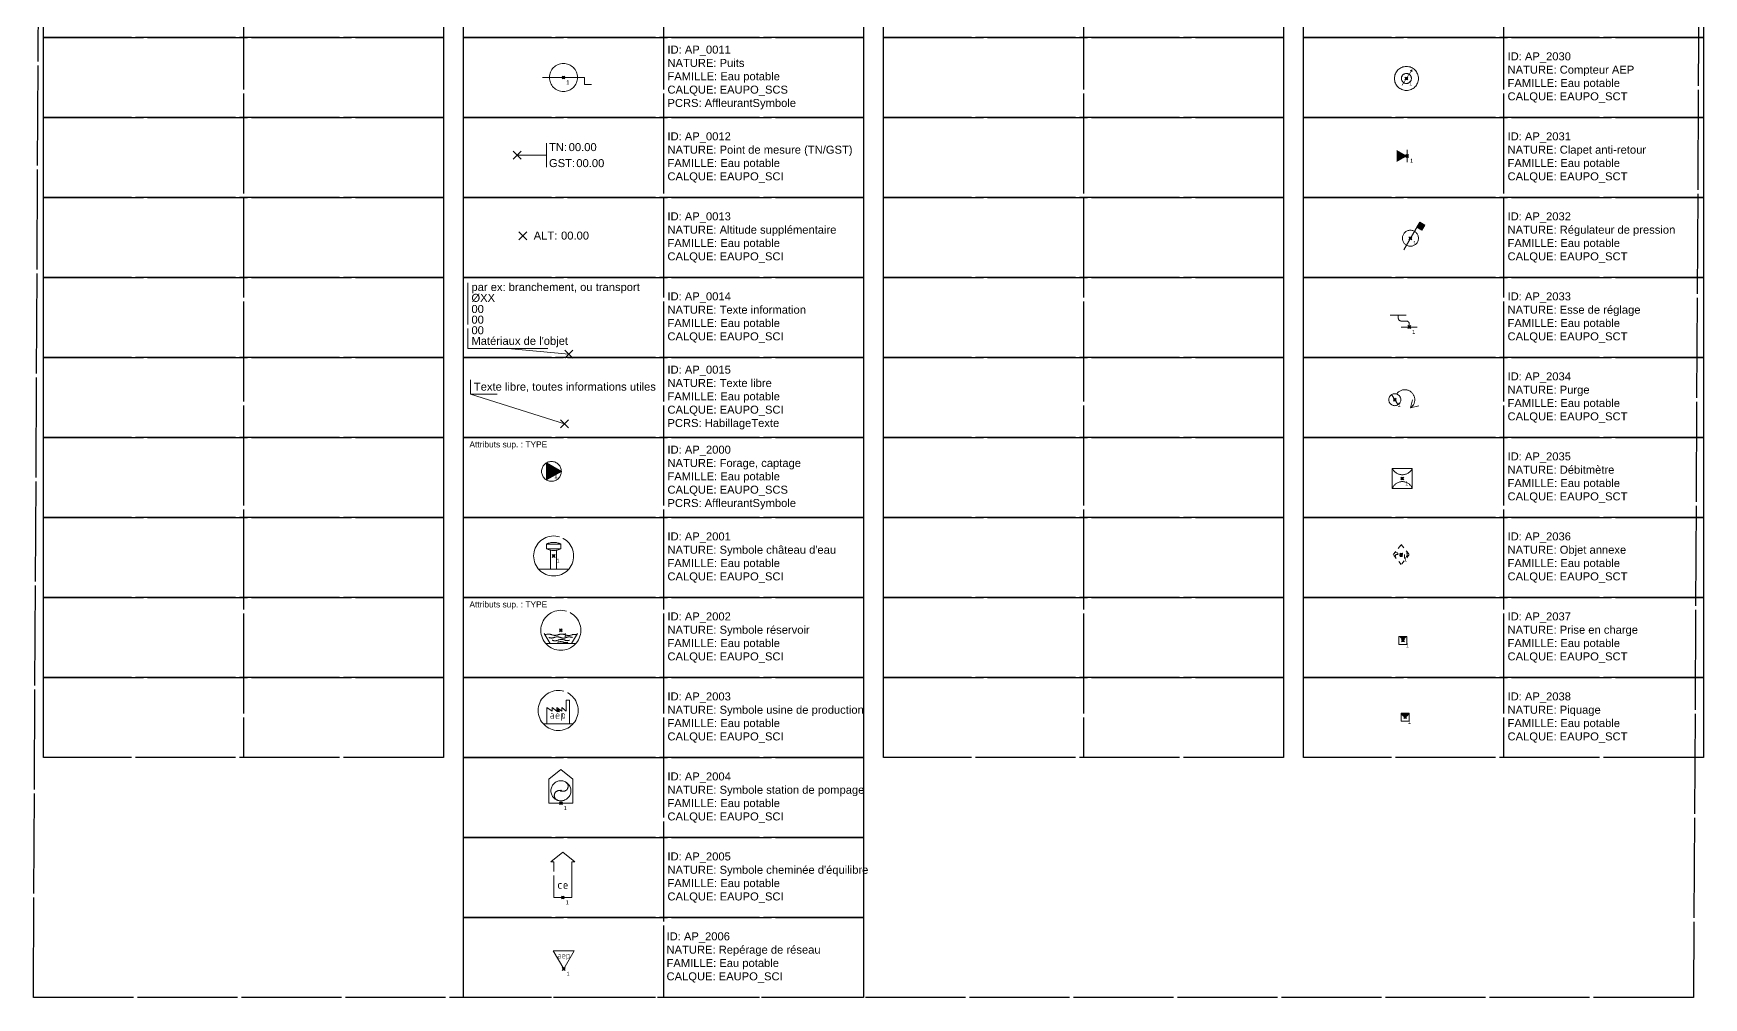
# Model space of a CAD drawing. Header units: metres. Extents: x 3067 to 3319, y 1703 to 1914.
# Drawn here: x 3066.8 to 3108.55, y 1865.25 to 1889.35 of the extents above; entities that cross this region are included whole.
import ezdxf
from ezdxf.enums import TextEntityAlignment as Align

# ---------------------------------------------------------------- set-up
doc = ezdxf.new("R2010")
doc.units = ezdxf.units.M
doc.header["$PDMODE"] = 3
doc.header["$PDSIZE"] = 0.1
doc.linetypes.add('Socle_Continu', pattern=[2.5, 2.5, 0])
doc.linetypes.add('Socle_Discontinu', pattern=[0.075, 0.05, -0.025])
doc.layers.get('0').update_dxf_attribs({"lineweight": 30})
for name, color, linetype, lineweight in [('1', 7, 'Socle_Continu', 30), ('3_sens et nbr de points', 7, 'Socle_Continu', 5), ('EAUPO_SCI', 140, 'Socle_Continu', 13), ('EAUPO_SCS', 140, 'Socle_Continu', 13), ('EAUPO_SCT', 140, 'Socle_Continu', 13)]:
    doc.layers.add(name, color=color, linetype=linetype, lineweight=lineweight)
doc.styles.add('Reseaux', font='arial.ttf')
doc.styles.get("Standard").update_dxf_attribs({"font": 'arial.ttf'})

# ---------------------------------------------------------------- blocks, each defined once
blk = doc.blocks.new('AP_0013')
at = {"layer": 'EAUPO_SCI', "linetype": 'Socle_Continu'}
blk.add_point((0, 0), dxfattribs=at)
at = {"layer": 'EAUPO_SCI', "linetype": 'Socle_Continu', "insert": (0.268, 0.01), "char_height": 0.2, "attachment_point": 4}
blk.add_mtext_dynamic_manual_height_columns('ALT:', width=0.46273, gutter_width=1, heights=[0], dxfattribs=at)
at = {"layer": 'EAUPO_SCI', "linetype": 'Socle_Continu'}
blk.add_attdef('ALT', text='', height=0.2, dxfattribs=at).set_placement((0.952, 0.01), align=Align.MIDDLE_LEFT)
at = {"layer": 'EAUPO_SCI', "linetype": 'Socle_Continu', "style": 'Reseaux', "flags": 9}
for tag, p in [('NATURE', (1.998, -0.116)), ('ID', (1.998, 0.205)), ('FAMILLE', (1.998, -0.437)), ('CALQUE', (1.998, -0.758))]:
    blk.add_attdef(tag, p, '', height=0.2, dxfattribs=at)
at = {"layer": 'EAUPO_SCI', "linetype": 'Socle_Continu', "flags": 9}
blk.add_attdef('TYPE', (2.005, -1.06), '', height=0.2, dxfattribs=at)
blk = doc.blocks.new('*U309')
at = {"layer": 'EAUPO_SCI', "linetype": 'Socle_Continu'}
blk.add_line((0.733, 0), (0, 0), dxfattribs=at)
at = {"layer": 'EAUPO_SCI', "linetype": 'Socle_Continu', "flags": 128}
blk.add_lwpolyline([(0.733, -0.3), (0.733, 0.3)], dxfattribs=at)
at = {"layer": 'EAUPO_SCI', "linetype": 'Socle_Continu'}
blk.add_point((0, 0), dxfattribs=at)
at = {"layer": 'EAUPO_SCI', "linetype": 'Socle_Continu', "char_height": 0.2, "attachment_point": 4}
for s, insert in [('TN:', (0.793, 0.2)), ('GST:', (0.793, -0.201))]:
    blk.add_mtext_dynamic_manual_height_columns(s, width=0.46273, gutter_width=1, heights=[0], dxfattribs=dict(at, insert=insert))
at = {"layer": 'EAUPO_SCI', "linetype": 'Socle_Continu'}
for tag, p in [('TN', (1.286, 0.2)), ('GST', (1.477, -0.201))]:
    blk.add_attdef(tag, text='', height=0.2, dxfattribs=at).set_placement(p, align=Align.MIDDLE_LEFT)
at = {"layer": 'EAUPO_SCI', "linetype": 'Socle_Continu', "style": 'Reseaux', "flags": 9}
for tag, p in [('ID', (2.428, 0.07)), ('NATURE', (2.428, -0.251)), ('FAMILLE', (2.428, -0.573)), ('CALQUE', (2.428, -0.894))]:
    blk.add_attdef(tag, p, '', height=0.2, dxfattribs=at)
blk = doc.blocks.new('*U293')
at = {"layer": 'EAUPO_SCI', "linetype": 'Socle_Continu'}
blk.add_line((-1.527, 0.144), (0, 0), dxfattribs=at)
at = {"layer": 'EAUPO_SCI', "linetype": 'Socle_Continu', "flags": 128}
blk.add_lwpolyline([(-0.527, 0.144), (-2.527, 0.144), (-2.527, 1.783)], dxfattribs=at)
at = {"layer": 'EAUPO_SCI', "linetype": 'Socle_Continu'}
blk.add_point((0, 0), dxfattribs=at)
for tag, p in [('TYPE', (-2.438, 1.578)), ('DIAM', (-2.438, 1.308)), ('NBR', (-2.438, 1.029)), ('LARG', (-2.438, 0.763)), ('HAUT', (-2.438, 0.498)), ('MATER', (-2.438, 0.232))]:
    blk.add_attdef(tag, p, '', height=0.2, dxfattribs=at)
at = {"layer": 'EAUPO_SCI', "linetype": 'Socle_Continu', "flags": 9}
for tag, p in [('NATURE', (2.47, 1.097)), ('ID', (2.47, 1.418))]:
    blk.add_attdef(tag, p, '', height=0.2, dxfattribs=at)
at = {"layer": 'EAUPO_SCI', "linetype": 'Socle_Continu', "style": 'Reseaux', "flags": 9}
for tag, p in [('FAMILLE', (2.47, 0.776)), ('CALQUE', (2.47, 0.454))]:
    blk.add_attdef(tag, p, '', height=0.2, dxfattribs=at)
blk = doc.blocks.new('*U294')
at = {"layer": 'EAUPO_SCI', "linetype": 'Socle_Continu'}
blk.add_line((-2.355, 0.741), (0, 0), dxfattribs=at)
at = {"layer": 'EAUPO_SCI', "linetype": 'Socle_Continu', "flags": 128}
blk.add_lwpolyline([(-1.682, 0.741), (-2.355, 0.741), (-2.355, 1.098)], dxfattribs=at)
at = {"layer": 'EAUPO_SCI', "linetype": 'Socle_Continu'}
blk.add_point((0, 0), dxfattribs=at)
blk.add_attdef('TXT', (-2.267, 0.828), '', height=0.2, dxfattribs=at)
at = {"layer": 'EAUPO_SCI', "linetype": 'Socle_Continu', "flags": 9}
for tag, p in [('NATURE', (1.967, -0.177)), ('ID', (1.967, 0.144))]:
    blk.add_attdef(tag, p, '', height=0.2, dxfattribs=at)
at = {"layer": 'EAUPO_SCI', "linetype": 'Socle_Continu', "style": 'Reseaux', "flags": 9}
for tag, p in [('FAMILLE', (1.967, -0.499)), ('CALQUE', (1.967, -0.82)), ('PCRS', (1.967, -1.141))]:
    blk.add_attdef(tag, p, '', height=0.2, dxfattribs=at)
blk = doc.blocks.new('AP_0011')
at = {"layer": 'EAUPO_SCS', "linetype": 'Socle_Continu'}
for p, q in [((-0.525, 0), (0.525, 0)), ((0.525, 0), (0.525, -0.175)), ((0.525, -0.175), (0.7, -0.175))]:
    blk.add_line(p, q, dxfattribs=at)
blk.add_circle((0, 0), 0.35, dxfattribs=at)
at = {"layer": 'EAUPO_SCS', "linetype": 'Socle_Continu', "flags": 9}
for tag, p in [('NATURE', (0.929, 0.247)), ('ID', (0.929, 0.568)), ('FAMILLE', (0.929, -0.074)), ('CALQUE', (0.929, -0.395)), ('PCRS', (0.929, -0.717))]:
    blk.add_attdef(tag, p, '', height=0.2, dxfattribs=at)
blk = doc.blocks.new('AP_2001')
at = {"layer": 'EAUPO_SCI', "linetype": 'Socle_Continu'}
for p, q in [((-0.178, 0.298), (-0.178, 0.176)), ((-0.178, 0.298), (0.178, 0.298)), ((-0.178, 0.176), (0.178, 0.176)), ((-0.075, 0.141), (-0.075, -0.333)), ((0.075, 0.141), (0.075, -0.333)), ((0.178, 0.298), (0.178, 0.176)), ((-0.373, -0.333), (0.373, -0.333))]:
    blk.add_line(p, q, dxfattribs=at)
blk.add_circle((0, 0), 0.5, dxfattribs=at)
for centre, start, end in [((0, -0.066), 63.957, 116.043), ((0, 0.54), 243.957, 296.043)]:
    blk.add_arc(centre, 0.405, start, end, dxfattribs=at)
at = {"layer": 'EAUPO_SCI', "linetype": 'Socle_Continu', "flags": 9}
for tag, p in [('ID', (1.338, 0.528)), ('NATURE', (1.338, 0.207)), ('FAMILLE', (1.338, -0.115)), ('CALQUE', (1.338, -0.436))]:
    blk.add_attdef(tag, p, '', height=0.2, dxfattribs=at)
blk = doc.blocks.new('AP_2002')
at = {"layer": 'EAUPO_SCI', "linetype": 'Socle_Continu'}
for p, q in [((-0.27, -0.333), (-0.417, -0.076)), ((-0.373, -0.333), (0.373, -0.333)), ((0.27, -0.333), (0.417, -0.076))]:
    blk.add_line(p, q, dxfattribs=at)
at = {"layer": 'EAUPO_SCI', "linetype": 'Socle_Continu', "flags": 128}
for points in [[(-0.395, -0.114, -0.200067), (-0.222, -0.111, 0.190854), (-0.066, -0.111, -0.190854), (0.107, -0.111, 0.190854), (0.284, -0.111, -0.196018), (0.396, -0.112, -2.252552)], [(-0.299, -0.179, 0.198196), (-0.169, -0.18, -0.195204), (-0.009, -0.18, 0.195204), (0.134, -0.18, -0.204264), (0.292, -0.182, -2.806547)], [(-0.22, -0.245, 0.213356), (-0.069, -0.245, -0.213356), (0.103, -0.245, 0.213356), (0.219, -0.245, 936829890075.315308)], [(-0.086, -0.3, -0.207034), (0.066, -0.298, 0.200728), (0.173, -0.298, -12.149811)]]:
    blk.add_lwpolyline(points, format="xyb", dxfattribs=at)
at = {"layer": 'EAUPO_SCI', "linetype": 'Socle_Continu'}
blk.add_circle((0, 0), 0.5, dxfattribs=at)
at = {"layer": 'EAUPO_SCI', "linetype": 'Socle_Continu', "flags": 9}
for tag, p in [('ID', (0.981, 0.407)), ('NATURE', (0.981, 0.085)), ('CALQUE', (0.981, -0.557)), ('FAMILLE', (0.981, -0.236)), ('TYPE', (0.981, -0.878))]:
    blk.add_attdef(tag, p, '', height=0.2, dxfattribs=at)
blk = doc.blocks.new('AP_2003')
at = {"layer": 'EAUPO_SCI', "linetype": 'Socle_Continu'}
blk.add_line((-0.373, -0.333), (0.373, -0.333), dxfattribs=at)
at = {"layer": 'EAUPO_SCI', "linetype": 'Socle_Continu', "flags": 128}
blk.add_lwpolyline([(-0.283, -0.333), (-0.283, 0.071), (-0.154, -0.016), (-0.154, 0.071), (-0.033, -0.016), (-0.033, 0.071), (0.091, -0.016), (0.091, 0.071), (0.2, -0.016), (0.2, 0.26), (0.286, 0.26), (0.286, -0.333)], dxfattribs=at)
blk.add_lwpolyline([(-0.114, -0.14, 0.0132, 0.0132, 0), (-0.163, -0.14, 0.0132, 0.0132, 1.002527), (-0.163, -0.199, 0.0132, 0.0132, 0), (-0.114, -0.199, 0.0132, 0.0132, 0), (-0.114, -0.115, 0.0132, 0.0132, 0.408207), (-0.148, -0.08, 0, 0, 0)], format="xyseb", dxfattribs=at)
at = {"layer": 'EAUPO_SCI', "linetype": 'Socle_Continu', "const_width": 0.0132, "flags": 128}
blk.add_lwpolyline([(-0.183, -0.08), (-0.148, -0.081)], dxfattribs=at)
for points in [[(0.025, -0.199), (-0.024, -0.199, -0.408864), (-0.054, -0.169), (-0.054, -0.12, -0.99952), (0.025, -0.12), (0.025, -0.14), (-0.054, -0.14)], [(0.084, -0.258), (0.084, -0.08), (0.129, -0.08, -0.410969), (0.164, -0.115), (0.164, -0.164, -0.406349), (0.129, -0.199), (0.084, -0.199)]]:
    blk.add_lwpolyline(points, format="xyb", dxfattribs=at)
at = {"layer": 'EAUPO_SCI', "linetype": 'Socle_Continu'}
blk.add_circle((0, 0), 0.5, dxfattribs=at)
at = {"layer": 'EAUPO_SCI', "linetype": 'Socle_Continu', "flags": 9}
for tag, p in [('ID', (1.041, 0.447)), ('NATURE', (1.041, 0.125)), ('FAMILLE', (1.041, -0.196)), ('CALQUE', (1.041, -0.517))]:
    blk.add_attdef(tag, p, '', height=0.2, dxfattribs=at)
blk = doc.blocks.new('AP_2004')
at = {"layer": 'EAUPO_SCI', "linetype": 'Socle_Continu'}
blk.add_lwpolyline([(-0.3, 0.6), (0, 0.844), (0.3, 0.6), (0.3, 0), (-0.3, 0)], close=True, dxfattribs=at)
for radius in [0.25, 0.012]:
    blk.add_circle((0, 0.31), radius, dxfattribs=at)
for centre, start, end in [((0.056, 0.422), 243.4069, 63.4069), ((-0.04, 0.191), 71.4352, 251.468)]:
    blk.add_arc(centre, 0.125, start, end, dxfattribs=at)
at = {"layer": 'EAUPO_SCI', "linetype": 'Socle_Continu', "style": 'Reseaux', "flags": 9}
for tag, p in [('ID', (0.824, 0.469)), ('NATURE', (0.824, 0.147)), ('FAMILLE', (0.824, -0.174)), ('CALQUE', (0.824, -0.495))]:
    blk.add_attdef(tag, p, '', height=0.2, dxfattribs=at)
blk = doc.blocks.new('AP_2005')
at = {"layer": 'EAUPO_SCI', "linetype": 'Socle_Continu', "flags": 128}
blk.add_lwpolyline([(-0.225, 0), (0.225, 0), (0.226, 0.889), (0.3, 0.889), (0, 1.133), (-0.3, 0.889), (-0.226, 0.889)], close=True, dxfattribs=at)
at = {"layer": 'EAUPO_SCI', "linetype": 'Socle_Continu', "const_width": 0.02, "flags": 128}
for points in [[(-0.031, 0.349), (-0.075, 0.349, 0.410969), (-0.11, 0.315), (-0.11, 0.265, 0.406349), (-0.075, 0.231), (-0.031, 0.231)], [(0.108, 0.231), (0.058, 0.231, -0.408864), (0.029, 0.26), (0.029, 0.31, -0.99952), (0.108, 0.31), (0.108, 0.29), (0.029, 0.29)]]:
    blk.add_lwpolyline(points, format="xyb", dxfattribs=at)
at = {"layer": 'EAUPO_SCI', "linetype": 'Socle_Continu', "style": 'Reseaux', "flags": 9}
for tag, p in [('ID', (0.922, 0.954)), ('NATURE', (0.922, 0.633)), ('FAMILLE', (0.922, 0.312)), ('CALQUE', (0.922, -0.01))]:
    blk.add_attdef(tag, p, '', height=0.2, dxfattribs=at)
blk = doc.blocks.new('AP_2030')
at = {"layer": 'EAUPO_SCT', "linetype": 'Socle_Continu', "const_width": 0.015, "flags": 128}
blk.add_lwpolyline([(-0.114, -0.176), (0.114, 0.176)], dxfattribs=at)
at = {"layer": 'EAUPO_SCT', "linetype": 'Socle_Continu', "flags": 128}
blk.add_lwpolyline([(0.114, 0.176, 0.075, 0, 0), (0.149, 0.231, 0, 0, 0)], format="xyseb", dxfattribs=at)
at = {"layer": 'EAUPO_SCT', "linetype": 'Socle_Continu'}
for radius in [0.3, 0.125]:
    blk.add_circle((0, 0), radius, dxfattribs=at)
at = {"layer": 'EAUPO_SCT', "linetype": 'Socle_Continu', "flags": 9}
for tag, p in [('ID', (0.935, 0.36)), ('NATURE', (0.935, 0.039)), ('TYPE', (0.935, -0.925))]:
    blk.add_attdef(tag, p, '', height=0.2, dxfattribs=at)
at = {"layer": 'EAUPO_SCT', "linetype": 'Socle_Continu', "style": 'Reseaux', "flags": 9}
for tag, p in [('CALQUE', (0.935, -0.604)), ('FAMILLE', (0.935, -0.283))]:
    blk.add_attdef(tag, p, '', height=0.2, dxfattribs=at)
blk = doc.blocks.new('AP_2031')
at = {"layer": 'EAUPO_SCT', "linetype": 'Socle_Continu', "flags": 128}
blk.add_lwpolyline([(-0.265, 0, 0.3, 0, 0), (0, 0, 0, 0, 0)], format="xyseb", dxfattribs=at)
at = {"layer": 'EAUPO_SCT', "linetype": 'Socle_Continu', "const_width": 0.0225, "flags": 128}
blk.add_lwpolyline([(0, 0.16), (0, -0.16)], dxfattribs=at)
at = {"layer": 'EAUPO_SCT', "linetype": 'Socle_Continu', "flags": 9}
for tag, p in [('ID', (0.669, 0.237)), ('NATURE', (0.669, -0.084)), ('FAMILLE', (0.669, -0.405)), ('CALQUE', (0.669, -0.727))]:
    blk.add_attdef(tag, p, '', height=0.2, dxfattribs=at)
blk = doc.blocks.new('AP_2032')
at = {"layer": 'EAUPO_SCT', "linetype": 'Socle_Continu'}
h = blk.add_hatch(color=256, dxfattribs=at)
h.dxf.hatch_style = 1
h.paths.add_polyline_path([(0.235, 0.406), (0.16, 0.276), (0.289, 0.201), (0.364, 0.331)])
blk.add_line((-0.165, -0.287), (0.235, 0.406), dxfattribs=at)
blk.add_lwpolyline([(0.235, 0.406), (0.16, 0.276), (0.289, 0.201), (0.364, 0.331)], close=True, dxfattribs=at)
blk.add_circle((0, 0), 0.2, dxfattribs=at)
at = {"layer": 'EAUPO_SCT', "linetype": 'Socle_Continu', "flags": 9}
for tag, p in [('ID', (0.794, 0.271)), ('NATURE', (0.794, -0.05)), ('TYPE', (0.794, -1.014))]:
    blk.add_attdef(tag, p, '', height=0.2, dxfattribs=at)
at = {"layer": 'EAUPO_SCT', "linetype": 'Socle_Continu', "style": 'Reseaux', "flags": 9}
for tag, p in [('FAMILLE', (0.794, -0.371)), ('CALQUE', (0.794, -0.693))]:
    blk.add_attdef(tag, p, '', height=0.2, dxfattribs=at)
blk = doc.blocks.new('AP_2033')
at = {"layer": 'EAUPO_SCT', "linetype": 'Socle_Continu'}
for p, q in [((-0.475, 0.3), (-0.075, 0.3)), ((-0.2, 0), (0.2, 0))]:
    blk.add_line(p, q, dxfattribs=at)
at = {"layer": 'EAUPO_SCT', "linetype": 'Socle_Continu', "flags": 128}
blk.add_lwpolyline([(0, 0), (0, 0.075, 0.414214), (-0.075, 0.15), (-0.2, 0.15, -0.414214), (-0.275, 0.225), (-0.275, 0.3)], format="xyb", dxfattribs=at)
at = {"layer": 'EAUPO_SCT', "linetype": 'Socle_Continu', "flags": 9}
for tag, p in [('NATURE', (0.809, -0.191)), ('ID', (0.809, 0.13)), ('FAMILLE', (0.809, -0.513)), ('CALQUE', (0.809, -0.834))]:
    blk.add_attdef(tag, p, '', height=0.2, dxfattribs=at)
blk = doc.blocks.new('AP_2034')
at = {"layer": 'EAUPO_SCT', "linetype": 'Socle_Continu'}
blk.add_line((-0.081, 0.126), (0.081, -0.126), dxfattribs=at)
at = {"layer": 'EAUPO_SCT', "linetype": 'Socle_Continu', "flags": 128}
blk.add_lwpolyline([(0.446, -0.004), (0.39, -0.207), (0.599, -0.154)], dxfattribs=at)
at = {"layer": 'EAUPO_SCT', "linetype": 'Socle_Continu'}
blk.add_circle((0, 0), 0.15, dxfattribs=at)
blk.add_arc((0.25, 0), 0.25, 303.9623, 145.0848, dxfattribs=at)
at = {"layer": 'EAUPO_SCT', "linetype": 'Socle_Continu', "flags": 9}
for tag, p in [('ID', (1.21, 0.247)), ('NATURE', (1.21, -0.074))]:
    blk.add_attdef(tag, p, '', height=0.2, dxfattribs=at)
at = {"layer": 'EAUPO_SCT', "linetype": 'Socle_Continu', "style": 'Reseaux', "flags": 9}
for tag, p in [('FAMILLE', (1.21, -0.396)), ('CALQUE', (1.21, -0.717))]:
    blk.add_attdef(tag, p, '', height=0.2, dxfattribs=at)
blk = doc.blocks.new('AP_2035')
at = {"layer": 'EAUPO_SCT', "linetype": 'Socle_Continu'}
blk.add_lwpolyline([(-0.25, 0.25), (0.25, 0.25), (0.25, -0.25), (-0.25, -0.25)], close=True, dxfattribs=at)
for centre, radius, start, end in [((0, 0.373), 0.279, 206.2223, 333.7777), ((0, -0.345), 0.267, 20.7148, 159.2852)]:
    blk.add_arc(centre, radius, start, end, dxfattribs=at)
at = {"layer": 'EAUPO_SCT', "linetype": 'Socle_Continu', "flags": 9}
for tag, p in [('NATURE', (0.92, -0.104)), ('ID', (0.92, 0.217))]:
    blk.add_attdef(tag, p, '', height=0.2, dxfattribs=at)
at = {"layer": 'EAUPO_SCT', "linetype": 'Socle_Continu', "style": 'Reseaux', "flags": 9}
for tag, p in [('FAMILLE', (0.92, -0.425)), ('CALQUE', (0.92, -0.747))]:
    blk.add_attdef(tag, p, '', height=0.2, dxfattribs=at)
blk = doc.blocks.new('AP_2037')
at = {"layer": 'EAUPO_SCT', "linetype": 'Socle_Continu'}
h = blk.add_hatch(color=256, dxfattribs=at)
h.dxf.hatch_style = 1
h.paths.add_polyline_path([(0.1, 0.1), (0.1, 0.1), (-0.1, 0.1), (0, 0)])
blk.add_lwpolyline([(-0.1, -0.1), (0.1, -0.1), (0.1, 0.1), (-0.1, 0.1)], close=True, dxfattribs=at)
at = {"layer": 'EAUPO_SCT', "linetype": 'Socle_Continu', "flags": 9}
for tag, p in [('ID', (0.523, -0.096)), ('NATURE', (0.523, -0.417)), ('FAMILLE', (0.523, -0.738)), ('CALQUE', (0.523, -1.06))]:
    blk.add_attdef(tag, p, '', height=0.2, dxfattribs=at)
blk = doc.blocks.new('AP_2038')
at = {"layer": 'EAUPO_SCT', "linetype": 'Socle_Continu'}
h = blk.add_hatch(color=256, dxfattribs=at)
h.dxf.hatch_style = 1
h.paths.add_polyline_path([(0.1, 0.1), (-0.1, 0.1, 1)])
blk.add_lwpolyline([(-0.1, -0.1), (0.1, -0.1), (0.1, 0.1), (-0.1, 0.1)], close=True, dxfattribs=at)
at = {"layer": 'EAUPO_SCT', "linetype": 'Socle_Continu', "flags": 9}
for tag, p in [('ID', (0.481, -0.016)), ('NATURE', (0.481, -0.337)), ('CALQUE', (0.481, -0.979)), ('FAMILLE', (0.481, -0.658))]:
    blk.add_attdef(tag, p, '', height=0.2, dxfattribs=at)
blk = doc.blocks.new('AP_2036')
at = {"layer": 'EAUPO_SCT', "linetype": 'Socle_Discontinu'}
blk.add_lwpolyline([(0, 0.25), (0.2, 0), (0, -0.25), (-0.2, 0)], close=True, dxfattribs=at)
at = {"layer": 'EAUPO_SCT', "linetype": 'Socle_Discontinu', "flags": 128}
for points in [[(-0.081, 0), (-0.121, 0, 1.002527), (-0.121, -0.048), (-0.081, -0.048), (-0.081, 0.02, 0.408207), (-0.109, 0.048), (-0.137, 0.049)], [(0.032, -0.048), (-0.008, -0.048, -0.408864), (-0.032, -0.024), (-0.032, 0.016, -0.99952), (0.032, 0.016), (0.032, 0), (-0.032, 0)], [(0.081, -0.097), (0.081, 0.048), (0.117, 0.048, -0.410969), (0.145, 0.02), (0.145, -0.02, -0.406349), (0.117, -0.048), (0.081, -0.048)]]:
    blk.add_lwpolyline(points, format="xyb", dxfattribs=at)
at = {"layer": 'EAUPO_SCT', "linetype": 'Socle_Discontinu', "flags": 9}
for tag, p in [('NATURE', (0.732, -0.2)), ('ID', (0.732, 0.121)), ('FAMILLE', (0.732, -0.521)), ('CALQUE', (0.732, -0.842)), ('TYPE', (0.732, -1.164))]:
    blk.add_attdef(tag, p, '', height=0.2, dxfattribs=at)
blk = doc.blocks.new('AP_2000')
at = {"layer": 'EAUPO_SCS', "linetype": 'Socle_Continu'}
h = blk.add_hatch(color=256, dxfattribs=at)
h.dxf.hatch_style = 1
h.paths.add_polyline_path([(-0.127, 0.212), (-0.127, -0.212), (0.247, -0.006)])
at = {"layer": 'EAUPO_SCS', "linetype": 'Socle_Continu', "flags": 128}
blk.add_lwpolyline([(-0.127, -0.212), (0.247, -0.006), (-0.127, 0.212), (-0.127, -0.212)], close=True, dxfattribs=at)
at = {"layer": 'EAUPO_SCS', "linetype": 'Socle_Continu'}
blk.add_circle((0, 0), 0.247, dxfattribs=at)
at = {"layer": 'EAUPO_SCS', "linetype": 'Socle_Continu', "flags": 9}
for tag, p in [('NATURE', (0.997, 0.22)), ('ID', (0.997, 0.542)), ('FAMILLE', (0.997, -0.101)), ('CALQUE', (0.997, -0.422)), ('PCRS', (0.997, -0.743)), ('TYPE', (0.997, -1.065))]:
    blk.add_attdef(tag, p, '', height=0.2, dxfattribs=at)
blk = doc.blocks.new('AP_2006')
at = {"layer": 'EAUPO_SCI', "linetype": 'Socle_Continu', "flags": 128}
blk.add_lwpolyline([(-0.26, 0.45), (0.26, 0.45), (0, 0)], close=True, dxfattribs=at)
at = {"layer": 'EAUPO_SCI', "linetype": 'Socle_Continu', "const_width": 0.0107, "flags": 128}
for points in [[(-0.107, 0.366, -0.408207), (-0.079, 0.338), (-0.079, 0.27), (-0.119, 0.27, -1.002527), (-0.119, 0.318)], [(0.033, 0.27), (-0.007, 0.27, -0.408864), (-0.031, 0.294), (-0.031, 0.334, -0.99952), (0.033, 0.334), (0.033, 0.318), (-0.031, 0.318)], [(0.081, 0.222), (0.081, 0.366), (0.117, 0.366, -0.410969), (0.145, 0.338), (0.145, 0.298, -0.406349), (0.117, 0.27), (0.081, 0.27)]]:
    blk.add_lwpolyline(points, format="xyb", dxfattribs=at)
for points in [[(-0.135, 0.366), (-0.107, 0.366)], [(-0.079, 0.318), (-0.119, 0.318)]]:
    blk.add_lwpolyline(points, dxfattribs=at)
at = {"layer": 'EAUPO_SCI', "linetype": 'Socle_Continu', "flags": 9}
for tag, p in [('ID', (0.773, 0.677)), ('NATURE', (0.773, 0.356)), ('FAMILLE', (0.773, 0.035)), ('CALQUE', (0.773, -0.287))]:
    blk.add_attdef(tag, p, '', height=0.2, dxfattribs=at)

msp = doc.modelspace()

# ---------------------------------------------------------------- linework, layer by layer
at = {"linetype": 'Socle_Continu'}
for p, q in [((3072.049, 1911.253), (3072.049, 1871.253)), ((3082.549, 1911.253), (3082.549, 1865.253)), ((3093.049, 1911.253), (3093.049, 1871.253)), ((3103.549, 1911.253), (3103.549, 1871.253))]:
    msp.add_line(p, q, dxfattribs=at)
for points in [[(3067.049, 1891.253), (3077.049, 1891.253), (3077.049, 1889.253), (3067.049, 1889.253)], [(3077.549, 1891.253), (3087.549, 1891.253), (3087.549, 1889.253), (3077.549, 1889.253)], [(3088.049, 1891.253), (3098.049, 1891.253), (3098.049, 1889.253), (3088.049, 1889.253)], [(3098.549, 1891.253), (3108.549, 1891.253), (3108.549, 1889.253), (3098.549, 1889.253)], [(3067.049, 1889.253), (3077.049, 1889.253), (3077.049, 1887.253), (3067.049, 1887.253)], [(3077.549, 1889.253), (3087.549, 1889.253), (3087.549, 1887.253), (3077.549, 1887.253)], [(3088.049, 1889.253), (3098.049, 1889.253), (3098.049, 1887.253), (3088.049, 1887.253)], [(3098.549, 1889.253), (3108.549, 1889.253), (3108.549, 1887.253), (3098.549, 1887.253)], [(3067.049, 1887.253), (3077.049, 1887.253), (3077.049, 1885.253), (3067.049, 1885.253)], [(3077.549, 1887.253), (3087.549, 1887.253), (3087.549, 1885.253), (3077.549, 1885.253)], [(3088.049, 1887.253), (3098.049, 1887.253), (3098.049, 1885.253), (3088.049, 1885.253)], [(3098.549, 1887.253), (3108.549, 1887.253), (3108.549, 1885.253), (3098.549, 1885.253)], [(3067.049, 1885.253), (3077.049, 1885.253), (3077.049, 1883.253), (3067.049, 1883.253)], [(3077.549, 1885.253), (3087.549, 1885.253), (3087.549, 1883.253), (3077.549, 1883.253)], [(3088.049, 1885.253), (3098.049, 1885.253), (3098.049, 1883.253), (3088.049, 1883.253)], [(3098.549, 1885.253), (3108.549, 1885.253), (3108.549, 1883.253), (3098.549, 1883.253)], [(3067.049, 1883.253), (3077.049, 1883.253), (3077.049, 1881.253), (3067.049, 1881.253)], [(3077.549, 1883.253), (3087.549, 1883.253), (3087.549, 1881.253), (3077.549, 1881.253)], [(3088.049, 1883.253), (3098.049, 1883.253), (3098.049, 1881.253), (3088.049, 1881.253)], [(3098.549, 1883.253), (3108.549, 1883.253), (3108.549, 1881.253), (3098.549, 1881.253)], [(3067.049, 1881.253), (3077.049, 1881.253), (3077.049, 1879.253), (3067.049, 1879.253)], [(3077.549, 1881.253), (3087.549, 1881.253), (3087.549, 1879.253), (3077.549, 1879.253)], [(3088.049, 1881.253), (3098.049, 1881.253), (3098.049, 1879.253), (3088.049, 1879.253)], [(3098.549, 1881.253), (3108.549, 1881.253), (3108.549, 1879.253), (3098.549, 1879.253)], [(3067.049, 1879.253), (3077.049, 1879.253), (3077.049, 1877.253), (3067.049, 1877.253)], [(3077.549, 1879.253), (3087.549, 1879.253), (3087.549, 1877.253), (3077.549, 1877.253)], [(3088.049, 1879.253), (3098.049, 1879.253), (3098.049, 1877.253), (3088.049, 1877.253)], [(3098.549, 1879.253), (3108.549, 1879.253), (3108.549, 1877.253), (3098.549, 1877.253)], [(3067.049, 1877.253), (3077.049, 1877.253), (3077.049, 1875.253), (3067.049, 1875.253)], [(3077.549, 1877.253), (3087.549, 1877.253), (3087.549, 1875.253), (3077.549, 1875.253)], [(3088.049, 1877.253), (3098.049, 1877.253), (3098.049, 1875.253), (3088.049, 1875.253)], [(3098.549, 1877.253), (3108.549, 1877.253), (3108.549, 1875.253), (3098.549, 1875.253)], [(3098.549, 1877.253), (3108.549, 1877.253), (3108.549, 1875.253), (3098.549, 1875.253)], [(3067.049, 1875.253), (3077.049, 1875.253), (3077.049, 1873.253), (3067.049, 1873.253)], [(3077.549, 1875.253), (3087.549, 1875.253), (3087.549, 1873.253), (3077.549, 1873.253)], [(3088.049, 1875.253), (3098.049, 1875.253), (3098.049, 1873.253), (3088.049, 1873.253)], [(3098.549, 1875.253), (3108.549, 1875.253), (3108.549, 1873.253), (3098.549, 1873.253)], [(3067.049, 1873.253), (3077.049, 1873.253), (3077.049, 1871.253), (3067.049, 1871.253)], [(3077.549, 1873.253), (3087.549, 1873.253), (3087.549, 1871.253), (3077.549, 1871.253)], [(3088.049, 1873.253), (3098.049, 1873.253), (3098.049, 1871.253), (3088.049, 1871.253)], [(3098.549, 1873.253), (3108.549, 1873.253), (3108.549, 1871.253), (3098.549, 1871.253)], [(3077.549, 1871.253), (3087.549, 1871.253), (3087.549, 1869.253), (3077.549, 1869.253)], [(3077.549, 1869.253), (3087.549, 1869.253), (3087.549, 1867.253), (3077.549, 1867.253)], [(3077.549, 1867.253), (3087.549, 1867.253), (3087.549, 1865.253), (3077.549, 1865.253)]]:
    msp.add_lwpolyline(points, close=True, dxfattribs=at)
at = {"layer": '1', "color": 140, "linetype": 'Socle_Continu'}
msp.add_lwpolyline([(3067.049, 1913.947), (3108.549, 1913.947), (3108.299, 1865.253), (3066.799, 1865.253)], close=True, dxfattribs=at)
at = {"layer": '3_sens et nbr de points', "linetype": 'Socle_Continu'}
for p, q in [((3080.014, 1888.289), (3080.084, 1888.218)), ((3080.014, 1888.289), (3080.084, 1888.218)), ((3080.014, 1888.218), (3080.084, 1888.289)), ((3101.085, 1888.264), (3101.156, 1888.193)), ((3101.085, 1888.264), (3101.156, 1888.193)), ((3101.085, 1888.193), (3101.156, 1888.264)), ((3101.105, 1886.326), (3101.176, 1886.256)), ((3101.105, 1886.326), (3101.176, 1886.256)), ((3101.105, 1886.256), (3101.176, 1886.326)), ((3101.185, 1884.269), (3101.256, 1884.199)), ((3101.185, 1884.269), (3101.256, 1884.199)), ((3101.185, 1884.199), (3101.256, 1884.269)), ((3101.158, 1882.05), (3101.228, 1881.98)), ((3101.158, 1882.05), (3101.228, 1881.98)), ((3101.158, 1881.98), (3101.228, 1882.05)), ((3100.794, 1880.234), (3100.865, 1880.164)), ((3100.794, 1880.234), (3100.865, 1880.164)), ((3100.794, 1880.164), (3100.865, 1880.234)), ((3079.715, 1878.443), (3079.786, 1878.372)), ((3079.715, 1878.443), (3079.786, 1878.372)), ((3079.715, 1878.372), (3079.786, 1878.443)), ((3100.983, 1878.265), (3101.054, 1878.195)), ((3100.983, 1878.265), (3101.054, 1878.195)), ((3100.983, 1878.195), (3101.054, 1878.265)), ((3079.769, 1876.329), (3079.84, 1876.258)), ((3079.769, 1876.329), (3079.84, 1876.258)), ((3079.769, 1876.258), (3079.84, 1876.329)), ((3100.956, 1876.362), (3101.026, 1876.291)), ((3100.956, 1876.362), (3101.026, 1876.291)), ((3100.956, 1876.291), (3101.026, 1876.362)), ((3079.947, 1874.469), (3080.018, 1874.399)), ((3079.947, 1874.469), (3080.018, 1874.399)), ((3079.947, 1874.399), (3080.018, 1874.469)), ((3100.999, 1874.216), (3101.07, 1874.145)), ((3100.999, 1874.216), (3101.07, 1874.145)), ((3100.999, 1874.145), (3101.07, 1874.216)), ((3079.883, 1872.465), (3079.954, 1872.395)), ((3079.883, 1872.465), (3079.954, 1872.395)), ((3079.883, 1872.395), (3079.954, 1872.465)), ((3101.052, 1872.3), (3101.123, 1872.229)), ((3101.052, 1872.3), (3101.123, 1872.229)), ((3101.052, 1872.229), (3101.123, 1872.3)), ((3079.95, 1870.149), (3080.021, 1870.078)), ((3079.95, 1870.149), (3080.021, 1870.078)), ((3079.95, 1870.078), (3080.021, 1870.149)), ((3079.999, 1867.79), (3080.069, 1867.719)), ((3079.999, 1867.79), (3080.069, 1867.719)), ((3079.999, 1867.719), (3080.069, 1867.79)), ((3080.019, 1866.005), (3080.09, 1865.934)), ((3080.019, 1865.934), (3080.09, 1866.005))]:
    msp.add_line(p, q, dxfattribs=at)
for centre in [(3080.049, 1888.253), (3101.121, 1888.229), (3101.14, 1886.291), (3101.22, 1884.234), (3101.193, 1882.015), (3100.83, 1880.199), (3079.75, 1878.407), (3101.018, 1878.23), (3079.804, 1876.293), (3100.991, 1876.327), (3079.983, 1874.434), (3101.035, 1874.18), (3079.918, 1872.43), (3101.088, 1872.264), (3079.985, 1870.113), (3080.034, 1867.755), (3080.055, 1865.97)]:
    msp.add_circle(centre, 0.025, dxfattribs=at)

# ---------------------------------------------------------------- block references
at = {"layer": 'EAUPO_SCI', "linetype": 'Socle_Continu'}
for name, p, values in [('*U309', (3078.894, 1886.313), {'TN': '00.00', 'GST': '00.00'}), ('AP_0013', (3079.037, 1884.291), {'ALT': '00.00'}), ('*U293', (3080.187, 1881.337), {'TYPE': 'par ex: branchement, ou transport', 'DIAM': 'ØXX', 'NBR': '00', 'LARG': '00', 'HAUT': '00', 'MATER': "Matériaux de l'objet"}), ('*U294', (3080.077, 1879.597), {'TXT': 'Texte libre, toutes informations utiles'})]:
    msp.add_blockref(name, p, dxfattribs=at).add_auto_attribs(values)
for name, p in [('AP_2001', (3079.804, 1876.293)), ('AP_2002', (3079.983, 1874.434)), ('AP_2003', (3079.918, 1872.43)), ('AP_2004', (3079.985, 1870.113)), ('AP_2005', (3080.034, 1867.755)), ('AP_2006', (3080.055, 1865.97))]:
    msp.add_blockref(name, p, dxfattribs=at)
at = {"layer": 'EAUPO_SCS', "linetype": 'Socle_Continu'}
for name, p in [('AP_0011', (3080.049, 1888.253)), ('AP_2000', (3079.75, 1878.407))]:
    msp.add_blockref(name, p, dxfattribs=at)
at = {"layer": 'EAUPO_SCT', "linetype": 'Socle_Continu'}
for name, p in [('AP_2030', (3101.121, 1888.229)), ('AP_2031', (3101.14, 1886.291)), ('AP_2032', (3101.22, 1884.234)), ('AP_2033', (3101.193, 1882.015)), ('AP_2034', (3100.83, 1880.199)), ('AP_2035', (3101.018, 1878.23)), ('AP_2036', (3100.991, 1876.327)), ('AP_2037', (3101.034, 1874.18)), ('AP_2038', (3101.088, 1872.264))]:
    msp.add_blockref(name, p, dxfattribs=at)

# ---------------------------------------------------------------- texts
at = {"linetype": 'Socle_Continu', "char_height": 0.2, "width": 4.9, "attachment_point": 4}
for s, insert in [('ID: AP_0011\\PNATURE: Puits\\PFAMILLE: Eau potable\\PCALQUE: EAUPO_SCS\\PPCRS: AffleurantSymbole', (3082.649, 1888.253)), ('ID: AP_2030\\PNATURE: Compteur AEP\\PFAMILLE: Eau potable\\PCALQUE: EAUPO_SCT', (3103.649, 1888.253)), ('ID: AP_0012\\PNATURE: Point de mesure (TN/GST)\\PFAMILLE: Eau potable\\PCALQUE: EAUPO_SCI', (3082.649, 1886.253)), ('ID: AP_2031\\PNATURE: Clapet anti-retour\\PFAMILLE: Eau potable\\PCALQUE: EAUPO_SCT', (3103.649, 1886.253)), ('ID: AP_0013\\PNATURE: Altitude supplémentaire\\PFAMILLE: Eau potable\\PCALQUE: EAUPO_SCI', (3082.649, 1884.253)), ('ID: AP_2032\\PNATURE: Régulateur de pression\\PFAMILLE: Eau potable\\PCALQUE: EAUPO_SCT', (3103.649, 1884.253)), ('ID: AP_0014\\PNATURE: Texte information\\PFAMILLE: Eau potable\\PCALQUE: EAUPO_SCI', (3082.649, 1882.253)), ('ID: AP_2033\\PNATURE: Esse de réglage\\PFAMILLE: Eau potable\\PCALQUE: EAUPO_SCT', (3103.649, 1882.253)), ('ID: AP_0015\\PNATURE: Texte libre\\PFAMILLE: Eau potable\\PCALQUE: EAUPO_SCI\\PPCRS: HabillageTexte', (3082.649, 1880.253)), ('ID: AP_2034\\PNATURE: Purge\\PFAMILLE: Eau potable\\PCALQUE: EAUPO_SCT', (3103.649, 1880.253)), ('ID: AP_2035\\PNATURE: Débitmètre\\PFAMILLE: Eau potable\\PCALQUE: EAUPO_SCT', (3103.649, 1878.253)), ('ID: AP_2037\\PNATURE: Prise en charge\\PFAMILLE: Eau potable\\PCALQUE: EAUPO_SCT', (3103.649, 1874.253)), ('ID: AP_2038\\PNATURE: Piquage\\PFAMILLE: Eau potable\\PCALQUE: EAUPO_SCT', (3103.649, 1872.253))]:
    msp.add_mtext(s, dxfattribs=dict(at, insert=insert))
at = {"color": 140, "linetype": 'Socle_Continu', "char_height": 0.15, "attachment_point": 1}
for insert in [(3077.549, 1879.156), (3077.549, 1875.156)]:
    msp.add_mtext_dynamic_manual_height_columns('\\pi-0.45,l0.6,t0.6;Attributs sup. : TYPE', width=5, gutter_width=12.5, heights=[0], dxfattribs=dict(at, insert=insert))
at = {"color": 134, "linetype": 'Socle_Continu', "true_color": 0x219688, "char_height": 0.2, "width": 4.9, "attachment_point": 4}
for s, insert in [('{\\C256;ID: AP_2000\\PNATURE: Forage, captage\\PFAMILLE: Eau potable\\PCALQUE: EAUPO_SCS\\PPCRS: AffleurantSymbole}', (3082.649, 1878.253)), ("{\\C256;ID: AP_2001\\PNATURE: Symbole château d'eau\\PFAMILLE: Eau potable\\PCALQUE: EAUPO_SCI}", (3082.649, 1876.253)), ('{\\C256;ID: AP_2036\\PNATURE: Objet annexe\\PFAMILLE: Eau potable\\PCALQUE: EAUPO_SCT}', (3103.649, 1876.253)), ('I{\\C256;D: AP_2002\\PNATURE: Symbole réservoir\\PFAMILLE: Eau potable\\PCALQUE: EAUPO_SCI}', (3082.649, 1874.253)), ('{\\C256;ID: AP_2003\\PNATURE: Symbole usine de production\\PFAMILLE: Eau potable\\PCALQUE: EAUPO_SCI}', (3082.649, 1872.253)), ('{\\C256;ID: AP_2004\\PNATURE: Symbole station de pompage\\PFAMILLE: Eau potable\\PCALQUE: EAUPO_SCI}', (3082.649, 1870.253)), ("{\\C256;ID: AP_2005\\PNATURE: Symbole cheminée d'équilibre\\PFAMILLE: Eau potable\\PCALQUE: EAUPO_SCI}", (3082.649, 1868.253)), ('{\\C256;ID: AP_2006\\PNATURE: Repérage de réseau\\PFAMILLE: Eau potable\\PCALQUE: EAUPO_SCI}', (3082.626, 1866.256))]:
    msp.add_mtext(s, dxfattribs=dict(at, insert=insert))
at = {"layer": '3_sens et nbr de points', "linetype": 'Socle_Continu', "char_height": 0.1, "attachment_point": 1}
for insert in [(3080.12, 1888.183), (3101.191, 1888.158), (3101.211, 1886.22), (3101.291, 1884.163), (3101.264, 1881.944), (3100.9, 1880.128), (3079.821, 1878.336), (3101.089, 1878.159), (3101.062, 1876.256), (3079.875, 1876.223), (3080.053, 1874.363), (3101.105, 1874.11), (3079.989, 1872.359), (3101.158, 1872.194), (3080.056, 1870.043), (3080.105, 1867.684), (3080.126, 1865.899)]:
    msp.add_mtext_dynamic_manual_height_columns('1', width=0.17351, gutter_width=1, heights=[0], dxfattribs=dict(at, insert=insert))

doc.saveas('drawing.dxf')
